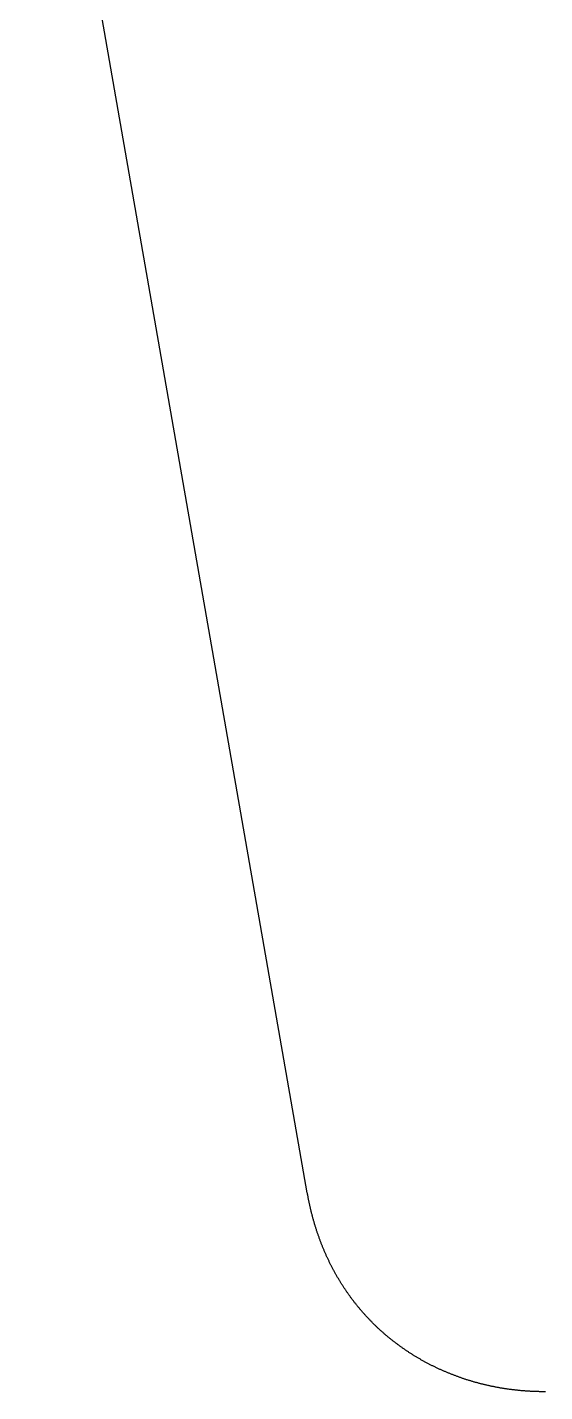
# Model space of a CAD drawing. Header units: millimetres. Extents: x 70 to 130, y -130 to -70.
# Drawn here: x 95.13 to 100.01, y -130 to -117.13 of the extents above; entities that cross this region are included whole.
import ezdxf

# ---------------------------------------------------------------- set-up
doc = ezdxf.new("R2010")
doc.units = ezdxf.units.MM
doc.layers.add('Edge.Cuts', color=254, linetype='CONTINUOUS', true_color=0xd0d2cd)

msp = doc.modelspace()

# ---------------------------------------------------------------- linework, layer by layer
at = {"layer": 'Edge.Cuts', "linetype": 'CONTINUOUS'}
for p, q in [((97.767252, -128.122782), (95.127593, -112.992148)), ((97.768601, -128.130448), (97.767252, -128.122782)), ((97.7699, -128.137716), (97.768601, -128.130448)), ((97.771217, -128.14497), (97.7699, -128.137716)), ((97.772552, -128.152212), (97.771217, -128.14497)), ((97.773905, -128.15944), (97.772552, -128.152212)), ((97.775276, -128.166655), (97.773905, -128.15944)), ((97.776664, -128.173856), (97.775276, -128.166655)), ((97.778071, -128.181045), (97.776664, -128.173856)), ((97.779495, -128.188219), (97.778071, -128.181045)), ((97.780937, -128.195382), (97.779495, -128.188219)), ((97.782397, -128.20253), (97.780937, -128.195382)), ((97.783875, -128.209666), (97.782397, -128.20253)), ((97.78537, -128.216788), (97.783875, -128.209666)), ((97.786883, -128.223897), (97.78537, -128.216788)), ((97.788413, -128.230993), (97.786883, -128.223897)), ((97.789961, -128.238077), (97.788413, -128.230993)), ((97.791527, -128.245146), (97.789961, -128.238077)), ((97.79311, -128.252203), (97.791527, -128.245146)), ((97.794711, -128.259246), (97.79311, -128.252203)), ((97.796329, -128.266277), (97.794711, -128.259246)), ((97.797965, -128.273294), (97.796329, -128.266277)), ((97.799619, -128.280299), (97.797965, -128.273294)), ((97.801289, -128.287289), (97.799619, -128.280299)), ((97.802978, -128.294268), (97.801289, -128.287289)), ((97.804683, -128.301233), (97.802978, -128.294268)), ((97.806406, -128.308185), (97.804683, -128.301233)), ((97.808146, -128.315124), (97.806406, -128.308185)), ((97.809904, -128.32205), (97.808146, -128.315124)), ((97.811679, -128.328962), (97.809904, -128.32205)), ((97.813472, -128.335863), (97.811679, -128.328962)), ((97.815281, -128.342749), (97.813472, -128.335863)), ((97.817108, -128.349624), (97.815281, -128.342749)), ((97.818952, -128.356484), (97.817108, -128.349624)), ((97.820814, -128.363332), (97.818952, -128.356484)), ((97.822692, -128.370166), (97.820814, -128.363332)), ((97.824588, -128.376989), (97.822692, -128.370166)), ((97.826501, -128.383797), (97.824588, -128.376989)), ((97.828431, -128.390594), (97.826501, -128.383797)), ((97.830378, -128.397376), (97.828431, -128.390594)), ((97.832342, -128.404147), (97.830378, -128.397376)), ((97.834323, -128.410903), (97.832342, -128.404147)), ((97.836321, -128.417648), (97.834323, -128.410903)), ((97.838337, -128.424378), (97.836321, -128.417648)), ((97.840369, -128.431097), (97.838337, -128.424378)), ((97.842418, -128.437802), (97.840369, -128.431097)), ((97.844485, -128.444495), (97.842418, -128.437802)), ((97.846567, -128.451173), (97.844485, -128.444495)), ((97.848668, -128.457841), (97.846567, -128.451173)), ((97.850785, -128.464493), (97.848668, -128.457841)), ((97.852919, -128.471135), (97.850785, -128.464493)), ((97.855069, -128.477762), (97.852919, -128.471135)), ((97.857237, -128.484378), (97.855069, -128.477762)), ((97.859421, -128.490979), (97.857237, -128.484378)), ((97.861623, -128.497569), (97.859421, -128.490979)), ((97.86384, -128.504144), (97.861623, -128.497569)), ((97.866075, -128.510708), (97.86384, -128.504144)), ((97.868327, -128.517258), (97.866075, -128.510708)), ((97.870595, -128.523797), (97.868327, -128.517258)), ((97.87288, -128.530321), (97.870595, -128.523797)), ((97.875182, -128.536834), (97.87288, -128.530321)), ((97.8775, -128.543332), (97.875182, -128.536834)), ((97.879835, -128.549819), (97.8775, -128.543332)), ((97.882186, -128.556292), (97.879835, -128.549819)), ((97.884555, -128.562753), (97.882186, -128.556292)), ((97.886939, -128.5692), (97.884555, -128.562753)), ((97.889341, -128.575636), (97.886939, -128.5692)), ((97.891759, -128.582057), (97.889341, -128.575636)), ((97.894193, -128.588467), (97.891759, -128.582057)), ((97.896644, -128.594863), (97.894193, -128.588467)), ((97.899112, -128.601247), (97.896644, -128.594863)), ((97.901596, -128.607617), (97.899112, -128.601247)), ((97.904096, -128.613976), (97.901596, -128.607617)), ((97.906613, -128.620321), (97.904096, -128.613976)), ((97.909147, -128.626654), (97.906613, -128.620321)), ((97.911696, -128.632973), (97.909147, -128.626654)), ((97.914263, -128.63928), (97.911696, -128.632973)), ((97.916845, -128.645573), (97.914263, -128.63928)), ((97.919444, -128.651856), (97.916845, -128.645573)), ((97.922059, -128.658123), (97.919444, -128.651856)), ((97.924691, -128.66438), (97.922059, -128.658123)), ((97.927339, -128.670622), (97.924691, -128.66438)), ((97.930004, -128.676853), (97.927339, -128.670622)), ((97.932684, -128.683069), (97.930004, -128.676853)), ((97.935381, -128.689274), (97.932684, -128.683069)), ((97.938094, -128.695465), (97.935381, -128.689274)), ((97.940824, -128.701645), (97.938094, -128.695465)), ((97.943569, -128.70781), (97.940824, -128.701645)), ((97.946331, -128.713965), (97.943569, -128.70781)), ((97.949109, -128.720104), (97.946331, -128.713965)), ((97.951903, -128.726233), (97.949109, -128.720104)), ((97.954713, -128.732347), (97.951903, -128.726233)), ((97.95754, -128.73845), (97.954713, -128.732347)), ((97.960382, -128.744539), (97.95754, -128.73845)), ((97.963241, -128.750616), (97.960382, -128.744539)), ((97.966116, -128.756679), (97.963241, -128.750616)), ((97.969007, -128.762732), (97.966116, -128.756679)), ((97.971913, -128.768769), (97.969007, -128.762732)), ((97.974837, -128.774796), (97.971913, -128.768769)), ((97.977775, -128.780807), (97.974837, -128.774796)), ((97.980731, -128.786808), (97.977775, -128.780807)), ((97.983702, -128.792795), (97.980731, -128.786808)), ((97.986689, -128.79877), (97.983702, -128.792795)), ((97.989692, -128.804731), (97.986689, -128.79877)), ((97.992711, -128.810681), (97.989692, -128.804731)), ((97.995746, -128.816616), (97.992711, -128.810681)), ((97.998797, -128.82254), (97.995746, -128.816616)), ((98.001863, -128.828449), (97.998797, -128.82254)), ((98.004946, -128.834348), (98.001863, -128.828449)), ((98.008044, -128.840232), (98.004946, -128.834348)), ((98.011159, -128.846105), (98.008044, -128.840232)), ((98.014289, -128.851963), (98.011159, -128.846105)), ((98.017436, -128.857811), (98.014289, -128.851963)), ((98.020597, -128.863644), (98.017436, -128.857811)), ((98.023776, -128.869466), (98.020597, -128.863644)), ((98.026969, -128.875273), (98.023776, -128.869466)), ((98.030179, -128.881069), (98.026969, -128.875273)), ((98.033403, -128.88685), (98.030179, -128.881069)), ((98.036645, -128.892621), (98.033403, -128.88685)), ((98.039901, -128.898377), (98.036645, -128.892621)), ((98.043174, -128.904122), (98.039901, -128.898377)), ((98.046461, -128.909852), (98.043174, -128.904122)), ((98.049766, -128.915571), (98.046461, -128.909852)), ((98.053085, -128.921275), (98.049766, -128.915571)), ((98.05642, -128.926969), (98.053085, -128.921275)), ((98.059771, -128.932648), (98.05642, -128.926969)), ((98.063138, -128.938316), (98.059771, -128.932648)), ((98.066519, -128.943969), (98.063138, -128.938316)), ((98.069918, -128.949611), (98.066519, -128.943969)), ((98.07333, -128.955238), (98.069918, -128.949611)), ((98.07676, -128.960855), (98.07333, -128.955238)), ((98.080204, -128.966456), (98.07676, -128.960855)), ((98.083664, -128.972047), (98.080204, -128.966456)), ((98.087139, -128.977622), (98.083664, -128.972047)), ((98.090631, -128.983187), (98.087139, -128.977622)), ((98.094137, -128.988737), (98.090631, -128.983187)), ((98.09766, -128.994276), (98.094137, -128.988737)), ((98.101197, -128.9998), (98.09766, -128.994276)), ((98.104751, -129.005313), (98.101197, -128.9998)), ((98.108319, -129.010811), (98.104751, -129.005313)), ((98.111904, -129.016299), (98.108319, -129.010811)), ((98.115503, -129.021771), (98.111904, -129.016299)), ((98.119118, -129.027232), (98.115503, -129.021771)), ((98.122748, -129.032678), (98.119118, -129.027232)), ((98.126395, -129.038114), (98.122748, -129.032678)), ((98.130055, -129.043534), (98.126395, -129.038114)), ((98.133732, -129.048944), (98.130055, -129.043534)), ((98.137423, -129.054338), (98.133732, -129.048944)), ((98.141132, -129.059721), (98.137423, -129.054338)), ((98.144853, -129.06509), (98.141132, -129.059721)), ((98.148592, -129.070447), (98.144853, -129.06509)), ((98.152344, -129.075789), (98.148592, -129.070447)), ((98.156114, -129.081121), (98.152344, -129.075789)), ((98.159897, -129.086437), (98.156114, -129.081121)), ((98.163697, -129.091742), (98.159897, -129.086437)), ((98.16751, -129.097032), (98.163697, -129.091742)), ((98.171341, -129.102311), (98.16751, -129.097032)), ((98.175185, -129.107575), (98.171341, -129.102311)), ((98.179046, -129.112828), (98.175185, -129.107575)), ((98.18292, -129.118065), (98.179046, -129.112828)), ((98.186811, -129.123292), (98.18292, -129.118065)), ((98.190716, -129.128503), (98.186811, -129.123292)), ((98.194637, -129.133703), (98.190716, -129.128503)), ((98.198572, -129.138888), (98.194637, -129.133703)), ((98.202524, -129.144062), (98.198572, -129.138888)), ((98.20649, -129.149221), (98.202524, -129.144062)), ((98.210472, -129.154368), (98.20649, -129.149221)), ((98.214467, -129.159501), (98.210472, -129.154368)), ((98.218479, -129.164622), (98.214467, -129.159501)), ((98.222505, -129.169727), (98.218479, -129.164622)), ((98.226547, -129.174822), (98.222505, -129.169727)), ((98.230603, -129.179901), (98.226547, -129.174822)), ((98.234675, -129.18497), (98.230603, -129.179901)), ((98.238761, -129.190022), (98.234675, -129.18497)), ((98.242864, -129.195064), (98.238761, -129.190022)), ((98.246979, -129.20009), (98.242864, -129.195064)), ((98.251112, -129.205105), (98.246979, -129.20009)), ((98.255257, -129.210104), (98.251112, -129.205105)), ((98.259419, -129.215092), (98.255257, -129.210104)), ((98.263595, -129.220065), (98.259419, -129.215092)), ((98.267787, -129.225027), (98.263595, -129.220065)), ((98.271992, -129.229972), (98.267787, -129.225027)), ((98.276214, -129.234907), (98.271992, -129.229972)), ((98.280448, -129.239826), (98.276214, -129.234907)), ((98.2847, -129.244734), (98.280448, -129.239826)), ((98.288965, -129.249626), (98.2847, -129.244734)), ((98.293246, -129.254507), (98.288965, -129.249626)), ((98.29754, -129.259372), (98.293246, -129.254507)), ((98.301851, -129.264226), (98.29754, -129.259372)), ((98.306174, -129.269064), (98.301851, -129.264226)), ((98.310515, -129.273891), (98.306174, -129.269064)), ((98.314868, -129.278702), (98.310515, -129.273891)), ((98.319238, -129.283502), (98.314868, -129.278702)), ((98.32362, -129.288286), (98.319238, -129.283502)), ((98.328019, -129.293058), (98.32362, -129.288286)), ((98.332431, -129.297815), (98.328019, -129.293058)), ((98.33686, -129.30256), (98.332431, -129.297815)), ((98.341301, -129.307289), (98.33686, -129.30256)), ((98.345759, -129.312007), (98.341301, -129.307289)), ((98.350229, -129.316709), (98.345759, -129.312007)), ((98.354716, -129.3214), (98.350229, -129.316709)), ((98.359216, -129.326074), (98.354716, -129.3214)), ((98.363732, -129.330737), (98.359216, -129.326074)), ((98.36826, -129.335384), (98.363732, -129.330737)), ((98.372806, -129.34002), (98.36826, -129.335384)), ((98.377363, -129.344639), (98.372806, -129.34002)), ((98.381938, -129.349247), (98.377363, -129.344639)), ((98.386524, -129.353839), (98.381938, -129.349247)), ((98.391127, -129.358419), (98.386524, -129.353839)), ((98.395743, -129.362983), (98.391127, -129.358419)), ((98.400375, -129.367536), (98.395743, -129.362983)), ((98.405019, -129.372072), (98.400375, -129.367536)), ((98.40968, -129.376596), (98.405019, -129.372072)), ((98.414353, -129.381105), (98.40968, -129.376596)), ((98.419043, -129.385601), (98.414353, -129.381105)), ((98.423744, -129.390081), (98.419043, -129.385601)), ((98.428462, -129.39455), (98.423744, -129.390081)), ((98.433193, -129.399002), (98.428462, -129.39455)), ((98.437939, -129.403443), (98.433193, -129.399002)), ((98.442698, -129.407867), (98.437939, -129.403443)), ((98.447473, -129.412279), (98.442698, -129.407867)), ((98.45226, -129.416675), (98.447473, -129.412279)), ((98.457064, -129.421059), (98.45226, -129.416675)), ((98.46188, -129.425426), (98.457064, -129.421059)), ((98.466712, -129.429782), (98.46188, -129.425426)), ((98.471555, -129.434121), (98.466712, -129.429782)), ((98.476416, -129.438448), (98.471555, -129.434121)), ((98.481288, -129.442759), (98.476416, -129.438448)), ((98.486176, -129.447057), (98.481288, -129.442759)), ((98.491076, -129.451339), (98.486176, -129.447057)), ((98.495993, -129.455609), (98.491076, -129.451339)), ((98.500921, -129.459862), (98.495993, -129.455609)), ((98.505865, -129.464104), (98.500921, -129.459862)), ((98.510821, -129.468328), (98.505865, -129.464104)), ((98.515794, -129.472541), (98.510821, -129.468328)), ((98.520777, -129.476736), (98.515794, -129.472541)), ((98.525778, -129.48092), (98.520777, -129.476736)), ((98.530789, -129.485086), (98.525778, -129.48092)), ((98.535817, -129.489241), (98.530789, -129.485086)), ((98.540857, -129.493378), (98.535817, -129.489241)), ((98.545912, -129.497503), (98.540857, -129.493378)), ((98.550979, -129.501612), (98.545912, -129.497503)), ((98.556062, -129.505708), (98.550979, -129.501612)), ((98.561156, -129.509787), (98.556062, -129.505708)), ((98.566267, -129.513854), (98.561156, -129.509787)), ((98.571389, -129.517903), (98.566267, -129.513854)), ((98.576527, -129.521941), (98.571389, -129.517903)), ((98.581676, -129.525961), (98.576527, -129.521941)), ((98.586841, -129.529968), (98.581676, -129.525961)), ((98.592017, -129.533959), (98.586841, -129.529968)), ((98.597209, -129.537937), (98.592017, -129.533959)), ((98.602413, -129.541898), (98.597209, -129.537937)), ((98.607632, -129.545847), (98.602413, -129.541898)), ((98.612862, -129.549778), (98.607632, -129.545847)), ((98.618109, -129.553696), (98.612862, -129.549778)), ((98.623366, -129.557597), (98.618109, -129.553696)), ((98.628639, -129.561486), (98.623366, -129.557597)), ((98.633923, -129.565357), (98.628639, -129.561486)), ((98.639223, -129.569216), (98.633923, -129.565357)), ((98.644533, -129.573057), (98.639223, -129.569216)), ((98.64986, -129.576885), (98.644533, -129.573057)), ((98.655197, -129.580696), (98.64986, -129.576885)), ((98.66055, -129.584494), (98.655197, -129.580696)), ((98.665913, -129.588275), (98.66055, -129.584494)), ((98.671292, -129.592042), (98.665913, -129.588275)), ((98.676682, -129.595792), (98.671292, -129.592042)), ((98.682088, -129.599529), (98.676682, -129.595792)), ((98.687504, -129.603249), (98.682088, -129.599529)), ((98.692936, -129.606955), (98.687504, -129.603249)), ((98.698378, -129.610644), (98.692936, -129.606955)), ((98.703835, -129.61432), (98.698378, -129.610644)), ((98.709303, -129.617978), (98.703835, -129.61432)), ((98.714787, -129.621622), (98.709303, -129.617978)), ((98.720281, -129.62525), (98.714787, -129.621622)), ((98.72579, -129.628863), (98.720281, -129.62525)), ((98.73131, -129.63246), (98.72579, -129.628863)), ((98.736845, -129.636042), (98.73131, -129.63246)), ((98.74239, -129.639607), (98.736845, -129.636042)), ((98.747951, -129.643159), (98.74239, -129.639607)), ((98.753521, -129.646693), (98.747951, -129.643159)), ((98.759107, -129.650213), (98.753521, -129.646693)), ((98.764703, -129.653715), (98.759107, -129.650213)), ((98.770314, -129.657204), (98.764703, -129.653715)), ((98.775935, -129.660675), (98.770314, -129.657204)), ((98.781571, -129.664132), (98.775935, -129.660675)), ((98.787217, -129.667571), (98.781571, -129.664132)), ((98.792878, -129.670996), (98.787217, -129.667571)), ((98.798549, -129.674404), (98.792878, -129.670996)), ((98.804235, -129.677797), (98.798549, -129.674404)), ((98.809931, -129.681173), (98.804235, -129.677797)), ((98.815642, -129.684535), (98.809931, -129.681173)), ((98.821362, -129.687878), (98.815642, -129.684535)), ((98.827097, -129.691208), (98.821362, -129.687878)), ((98.832842, -129.69452), (98.827097, -129.691208)), ((98.838601, -129.697817), (98.832842, -129.69452)), ((98.84437, -129.701096), (98.838601, -129.697817)), ((98.850154, -129.704361), (98.84437, -129.701096)), ((98.855947, -129.707608), (98.850154, -129.704361)), ((98.861755, -129.710841), (98.855947, -129.707608)), ((98.867571, -129.714055), (98.861755, -129.710841)), ((98.873403, -129.717255), (98.867571, -129.714055)), ((98.879244, -129.720437), (98.873403, -129.717255)), ((98.885099, -129.723605), (98.879244, -129.720437)), ((98.890964, -129.726754), (98.885099, -129.723605)), ((98.896843, -129.729888), (98.890964, -129.726754)), ((98.902731, -129.733005), (98.896843, -129.729888)), ((98.908633, -129.736106), (98.902731, -129.733005)), ((98.914544, -129.73919), (98.908633, -129.736106)), ((98.92047, -129.742258), (98.914544, -129.73919)), ((98.926404, -129.745309), (98.92047, -129.742258)), ((98.932353, -129.748344), (98.926404, -129.745309)), ((98.93831, -129.751361), (98.932353, -129.748344)), ((98.944282, -129.754363), (98.93831, -129.751361)), ((98.950261, -129.757347), (98.944282, -129.754363)), ((98.956256, -129.760315), (98.950261, -129.757347)), ((98.962258, -129.763265), (98.956256, -129.760315)), ((98.968275, -129.7662), (98.962258, -129.763265)), ((98.9743, -129.769117), (98.968275, -129.7662)), ((98.980339, -129.772018), (98.9743, -129.769117)), ((98.986386, -129.774901), (98.980339, -129.772018)), ((98.992447, -129.777769), (98.986386, -129.774901)), ((98.998517, -129.780618), (98.992447, -129.777769)), ((99.0046, -129.783451), (98.998517, -129.780618)), ((99.010691, -129.786266), (99.0046, -129.783451)), ((99.016796, -129.789066), (99.010691, -129.786266)), ((99.022908, -129.791847), (99.016796, -129.789066)), ((99.029035, -129.794612), (99.022908, -129.791847)), ((99.035169, -129.797359), (99.029035, -129.794612)), ((99.041317, -129.80009), (99.035169, -129.797359)), ((99.047472, -129.802802), (99.041317, -129.80009)), ((99.053641, -129.805498), (99.047472, -129.802802)), ((99.059817, -129.808176), (99.053641, -129.805498)), ((99.066007, -129.810838), (99.059817, -129.808176)), ((99.072204, -129.813481), (99.066007, -129.810838)), ((99.078415, -129.816108), (99.072204, -129.813481)), ((99.084633, -129.818717), (99.078415, -129.816108)), ((99.090864, -129.821309), (99.084633, -129.818717)), ((99.097102, -129.823883), (99.090864, -129.821309)), ((99.103353, -129.82644), (99.097102, -129.823883)), ((99.109612, -129.828979), (99.103353, -129.82644)), ((99.115883, -129.831501), (99.109612, -129.828979)), ((99.122161, -129.834005), (99.115883, -129.831501)), ((99.128453, -129.836492), (99.122161, -129.834005)), ((99.134751, -129.83896), (99.128453, -129.836492)), ((99.141062, -129.841412), (99.134751, -129.83896)), ((99.147379, -129.843845), (99.141062, -129.841412)), ((99.15371, -129.846261), (99.147379, -129.843845)), ((99.160047, -129.848659), (99.15371, -129.846261)), ((99.166396, -129.85104), (99.160047, -129.848659)), ((99.172752, -129.853402), (99.166396, -129.85104)), ((99.17912, -129.855747), (99.172752, -129.853402)), ((99.185495, -129.858073), (99.17912, -129.855747)), ((99.191882, -129.860382), (99.185495, -129.858073)), ((99.198276, -129.862672), (99.191882, -129.860382)), ((99.204681, -129.864946), (99.198276, -129.862672)), ((99.211093, -129.8672), (99.204681, -129.864946)), ((99.217516, -129.869437), (99.211093, -129.8672)), ((99.223946, -129.871656), (99.217516, -129.869437)), ((99.230388, -129.873857), (99.223946, -129.871656)), ((99.236836, -129.876039), (99.230388, -129.873857)), ((99.243295, -129.878204), (99.236836, -129.876039)), ((99.24976, -129.88035), (99.243295, -129.878204)), ((99.256237, -129.882478), (99.24976, -129.88035)), ((99.26272, -129.884587), (99.256237, -129.882478)), ((99.269214, -129.886679), (99.26272, -129.884587)), ((99.275714, -129.888752), (99.269214, -129.886679)), ((99.282225, -129.890807), (99.275714, -129.888752)), ((99.288741, -129.892844), (99.282225, -129.890807)), ((99.295269, -129.894862), (99.288741, -129.892844)), ((99.301802, -129.896862), (99.295269, -129.894862)), ((99.308346, -129.898843), (99.301802, -129.896862)), ((99.314896, -129.900806), (99.308346, -129.898843)), ((99.321456, -129.902751), (99.314896, -129.900806)), ((99.328021, -129.904676), (99.321456, -129.902751)), ((99.334597, -129.906584), (99.328021, -129.904676)), ((99.341179, -129.908472), (99.334597, -129.906584)), ((99.34777, -129.910343), (99.341179, -129.908472)), ((99.354367, -129.912194), (99.34777, -129.910343)), ((99.360974, -129.914027), (99.354367, -129.912194)), ((99.367586, -129.915841), (99.360974, -129.914027)), ((99.374208, -129.917637), (99.367586, -129.915841)), ((99.380836, -129.919414), (99.374208, -129.917637)), ((99.387472, -129.921172), (99.380836, -129.919414)), ((99.394114, -129.922911), (99.387472, -129.921172)), ((99.400765, -129.924632), (99.394114, -129.922911)), ((99.407421, -129.926333), (99.400765, -129.924632)), ((99.414087, -129.928016), (99.407421, -129.926333)), ((99.420757, -129.92968), (99.414087, -129.928016)), ((99.427436, -129.931325), (99.420757, -129.92968)), ((99.43412, -129.932951), (99.427436, -129.931325)), ((99.440813, -129.934559), (99.43412, -129.932951)), ((99.447511, -129.936147), (99.440813, -129.934559)), ((99.454217, -129.937716), (99.447511, -129.936147)), ((99.460928, -129.939266), (99.454217, -129.937716)), ((99.467647, -129.940797), (99.460928, -129.939266)), ((99.474371, -129.942309), (99.467647, -129.940797)), ((99.481103, -129.943802), (99.474371, -129.942309)), ((99.487839, -129.945276), (99.481103, -129.943802)), ((99.494584, -129.946731), (99.487839, -129.945276)), ((99.501332, -129.948166), (99.494584, -129.946731)), ((99.508089, -129.949583), (99.501332, -129.948166)), ((99.51485, -129.95098), (99.508089, -129.949583)), ((99.521618, -129.952358), (99.51485, -129.95098)), ((99.52839, -129.953717), (99.521618, -129.952358)), ((99.53517, -129.955056), (99.52839, -129.953717)), ((99.541954, -129.956376), (99.53517, -129.955056)), ((99.548745, -129.957677), (99.541954, -129.956376)), ((99.55554, -129.958959), (99.548745, -129.957677)), ((99.562342, -129.960221), (99.55554, -129.958959)), ((99.569148, -129.961464), (99.562342, -129.960221)), ((99.57596, -129.962687), (99.569148, -129.961464)), ((99.582776, -129.963891), (99.57596, -129.962687)), ((99.589599, -129.965076), (99.582776, -129.963891)), ((99.596425, -129.966241), (99.589599, -129.965076)), ((99.603258, -129.967387), (99.596425, -129.966241)), ((99.610094, -129.968513), (99.603258, -129.967387)), ((99.616937, -129.96962), (99.610094, -129.968513)), ((99.623782, -129.970707), (99.616937, -129.96962)), ((99.630634, -129.971775), (99.623782, -129.970707)), ((99.637488, -129.972823), (99.630634, -129.971775)), ((99.644349, -129.973852), (99.637488, -129.972823)), ((99.651213, -129.974861), (99.644349, -129.973852)), ((99.658082, -129.97585), (99.651213, -129.974861)), ((99.664954, -129.97682), (99.658082, -129.97585)), ((99.671832, -129.97777), (99.664954, -129.97682)), ((99.678712, -129.978701), (99.671832, -129.97777)), ((99.685597, -129.979612), (99.678712, -129.978701)), ((99.692485, -129.980503), (99.685597, -129.979612)), ((99.699379, -129.981374), (99.692485, -129.980503)), ((99.706274, -129.982226), (99.699379, -129.981374)), ((99.713175, -129.983058), (99.706274, -129.982226)), ((99.720078, -129.983871), (99.713175, -129.983058)), ((99.726985, -129.984664), (99.720078, -129.983871)), ((99.733895, -129.985436), (99.726985, -129.984664)), ((99.740809, -129.98619), (99.733895, -129.985436)), ((99.747725, -129.986923), (99.740809, -129.98619)), ((99.754646, -129.987637), (99.747725, -129.986923)), ((99.761568, -129.98833), (99.754646, -129.987637)), ((99.768494, -129.989004), (99.761568, -129.98833)), ((99.775423, -129.989659), (99.768494, -129.989004)), ((99.782354, -129.990293), (99.775423, -129.989659)), ((99.789288, -129.990907), (99.782354, -129.990293)), ((99.796225, -129.991502), (99.789288, -129.990907)), ((99.803164, -129.992077), (99.796225, -129.991502)), ((99.810107, -129.992632), (99.803164, -129.992077)), ((99.81705, -129.993167), (99.810107, -129.992632)), ((99.823997, -129.993682), (99.81705, -129.993167)), ((99.830945, -129.994177), (99.823997, -129.993682)), ((99.837896, -129.994652), (99.830945, -129.994177)), ((99.844849, -129.995108), (99.837896, -129.994652)), ((99.851803, -129.995543), (99.844849, -129.995108)), ((99.85876, -129.995959), (99.851803, -129.995543)), ((99.865718, -129.996354), (99.85876, -129.995959)), ((99.872678, -129.99673), (99.865718, -129.996354)), ((99.879639, -129.997086), (99.872678, -129.99673)), ((99.886602, -129.997422), (99.879639, -129.997086)), ((99.893566, -129.997737), (99.886602, -129.997422)), ((99.900532, -129.998033), (99.893566, -129.997737)), ((99.907499, -129.998309), (99.900532, -129.998033)), ((99.914466, -129.998565), (99.907499, -129.998309)), ((99.921436, -129.998801), (99.914466, -129.998565)), ((99.928405, -129.999017), (99.921436, -129.998801)), ((99.935376, -129.999213), (99.928405, -129.999017)), ((99.942348, -129.999389), (99.935376, -129.999213)), ((99.94932, -129.999545), (99.942348, -129.999389)), ((99.956293, -129.999681), (99.94932, -129.999545)), ((99.963267, -129.999797), (99.956293, -129.999681)), ((99.97024, -129.999893), (99.963267, -129.999797)), ((99.977215, -129.999969), (99.97024, -129.999893)), ((99.984189, -130.000025), (99.977215, -129.999969)), ((99.991164, -130.000061), (99.984189, -130.000025)), ((99.998139, -130.000077), (99.991164, -130.000061)), ((100.012088, -130.000049), (99.998139, -130.000077))]:
    msp.add_line(p, q, dxfattribs=at)

doc.saveas('drawing.dxf')
